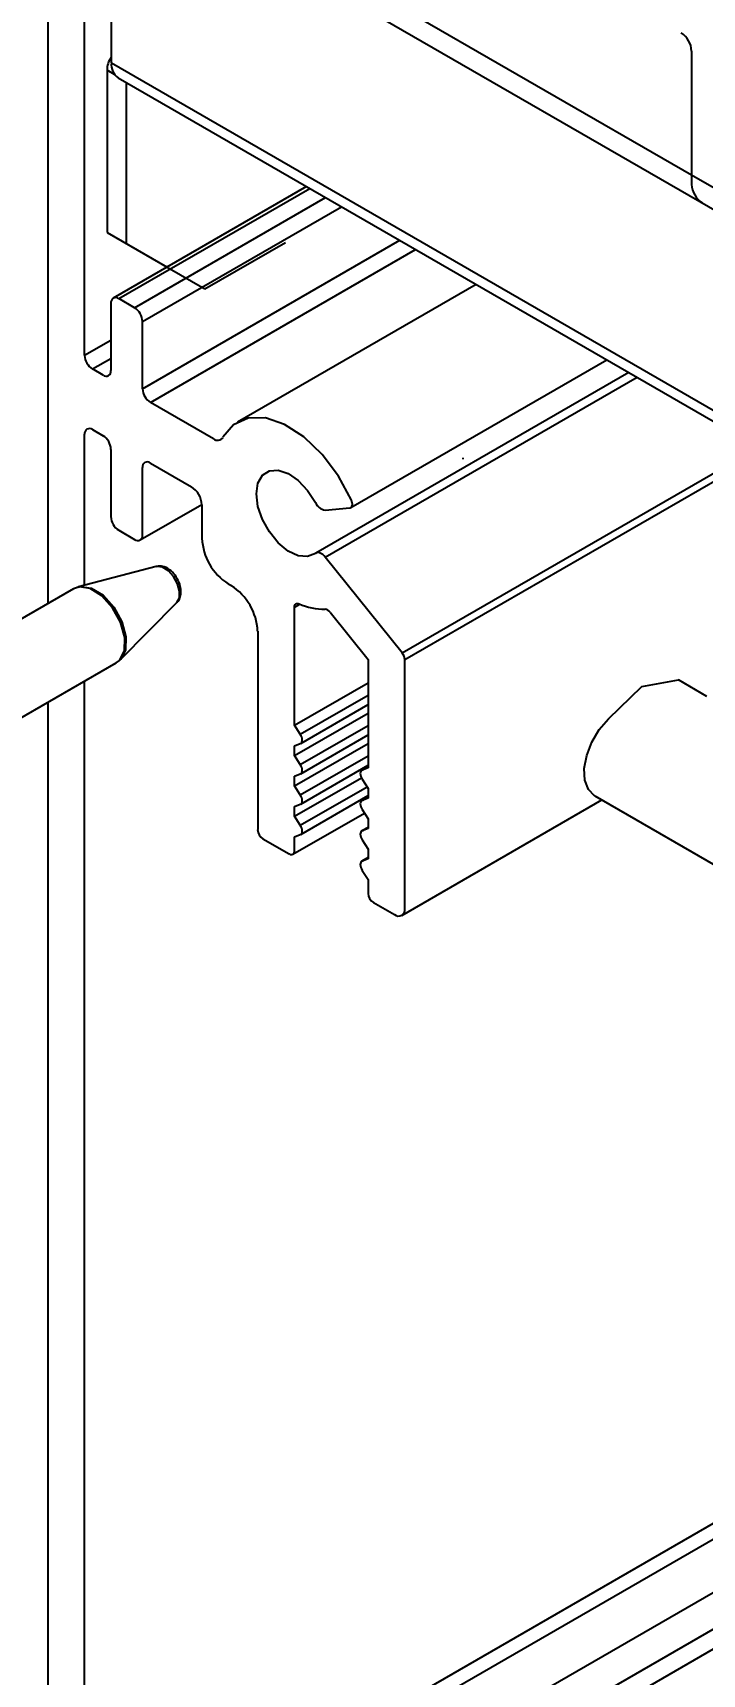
# Model space of a CAD drawing. Header units: inches. Extents: x -3.7 to 11.6, y -13.5 to 0.3.
# Drawn here: x 6.432 to 7.332, y -8.433 to -6.225 of the extents above; entities that cross this region are included whole.
import ezdxf
from ezdxf import colors
from ezdxf.entities.mleader import LeaderData, LeaderLine
from ezdxf.math import Vec2, Vec3

# ---------------------------------------------------------------- set-up
doc = ezdxf.new("R2010")
doc.units = ezdxf.units.IN
doc.header["$LTSCALE"] = 0.5
doc.header["$MEASUREMENT"] = 0
doc.linetypes.add('HIDDEN', pattern=[0.375, 0.25, -0.125])
for name, color, linetype in [('Brackets', 181, 'CONTINUOUS'), ('FAB DWG', 221, 'CONTINUOUS'), ('Hardware', 242, 'CONTINUOUS'), ('Housing', 150, 'CONTINUOUS')]:
    doc.layers.add(name, color=color, linetype=linetype)
doc.styles.add('LSAD_Standard', font='arial.ttf')

msp = doc.modelspace()

# ---------------------------------------------------------------- linework, layer by layer
at = {"layer": 'Brackets', "transparency": 16777216}
for p, q in [((6.5627, -5.9809), (7.3174, -6.4166)), ((6.5373, -5.9956), (8.79, -7.296)), ((6.5373, -6.2659), (6.5373, -5.9956)), ((6.5373, -6.2659), (8.3646, -7.3207)), ((6.5317, -6.2757), (6.5317, -6.494)), ((6.5414, -6.2813), (6.5317, -6.2757)), ((6.5464, -6.286), (8.3517, -7.3282)), ((6.5571, -6.2921), (6.5571, -6.5087))]:
    msp.add_line(p, q, dxfattribs=at)
at = {"layer": 'Brackets', "linetype": 'HIDDEN', "transparency": 16777216}
for p, q in [((7.3174, -6.4166), (7.3863, -6.4563)), ((6.6631, -6.5699), (6.8507, -6.4616)), ((6.6122, -6.5405), (6.6631, -6.5699))]:
    msp.add_line(p, q, dxfattribs=at)
at = {"layer": 'Brackets', "ltscale": 0.5, "transparency": 16777216}
msp.add_line((6.5317, -6.494), (6.6122, -6.5405), dxfattribs=at)
at = {"layer": 'Brackets', "transparency": 16777216}
for centre, radius, start, end in [((6.5556, -6.2739), 0.024, 139.6031, 184.3107), ((6.5593, -6.2681), 0.0221, 174.3703, 234.3175)]:
    msp.add_arc(centre, radius, start, end, dxfattribs=at)
at = {"layer": 'Hardware', "transparency": 16777216}
for p, q in [((6.5976, -6.9433), (6.4929, -6.9706)), ((6.4865, -6.9733), (6.2548, -7.107)), ((6.494, -6.9712), (6.4885, -6.9725)), ((6.5495, -7.0686), (6.6255, -6.9916)), ((6.2911, -7.2188), (6.5439, -7.0729)), ((7.2058, -7.1481), (7.2503, -7.1048)), ((7.2503, -7.1048), (7.2997, -7.096)), ((7.338, -7.1181), (7.2997, -7.096)), ((7.1872, -7.2519), (7.4182, -7.3852))]:
    msp.add_line(p, q, dxfattribs=at)
at = {"layer": 'Hardware', "transparency": 16777216, "flags": 128}
for points in [[(6.6255, -6.9916), (6.6255, -6.9916), (6.6287, -6.9853), (6.629, -6.9765), (6.6263, -6.9665), (6.621, -6.9568), (6.6139, -6.949), (6.6061, -6.9441), (6.5988, -6.9431), (6.5976, -6.9433)], [(6.5439, -7.0729), (6.5482, -7.0696), (6.5548, -7.0568), (6.5553, -7.0388), (6.5498, -7.0184), (6.539, -6.9988), (6.5246, -6.9828), (6.5087, -6.973), (6.4939, -6.9708), (6.4865, -6.9733)], [(6.4936, -6.9705), (6.4955, -6.9701), (6.5103, -6.9723), (6.5261, -6.9821), (6.5404, -6.998), (6.5512, -7.0176)], [(6.5512, -7.0176), (6.5567, -7.0378), (6.5561, -7.0557), (6.5495, -7.0685), (6.5495, -7.0686)], [(7.1872, -7.2519), (7.1868, -7.2516), (7.1786, -7.2434), (7.1739, -7.2309), (7.1731, -7.2152), (7.1763, -7.1977), (7.1832, -7.1797), (7.1933, -7.1627), (7.2058, -7.1481)]]:
    msp.add_lwpolyline(points, dxfattribs=at)
at = {"layer": 'Hardware', "transparency": 16777216}
for centre, radius, start, end in [((7.0116, -6.7757), 0.00108, 311.149, 14.3257), ((7.009, -6.7981), 0.00144, 317.1649, 35.6534)]:
    msp.add_arc(centre, radius, start, end, dxfattribs=at)
msp.add_open_spline([(6.6253, -6.9913), (6.6258, -6.9909), (6.6282, -6.9891), (6.6302, -6.9838), (6.6313, -6.9762), (6.6296, -6.9669), (6.6249, -6.9571), (6.6176, -6.9486), (6.6094, -6.9437), (6.6023, -6.9422), (6.5989, -6.9433), (6.5979, -6.9436)], degree=3, knots=[0, 0, 0, 0, 0.0341972, 0.1359613, 0.2488412, 0.3845063, 0.5314127, 0.6791678, 0.836556, 0.9534937, 1, 1, 1, 1], dxfattribs=at)
at = {"layer": 'Housing', "transparency": 16777216}
for p, q in [((6.4519, -5.7012), (6.4519, -6.9932)), ((6.5014, -6.6592), (6.5014, -6.0223)), ((7.3174, -6.2499), (7.3174, -6.4295)), ((6.7997, -6.4322), (6.5398, -6.5823)), ((6.5473, -6.583), (6.8041, -6.4348)), ((6.5685, -6.5953), (6.8253, -6.447)), ((6.5791, -6.6136), (6.8466, -6.4593)), ((6.5791, -6.7041), (6.9249, -6.5045)), ((6.5897, -6.7225), (6.9461, -6.5167)), ((7.0277, -6.5638), (6.7067, -6.7491)), ((6.5367, -6.5891), (6.5367, -6.6796)), ((6.5685, -6.5953), (6.5473, -6.583)), ((6.5791, -6.7041), (6.5791, -6.6136)), ((6.5014, -6.6592), (6.5367, -6.6388)), ((6.512, -6.6776), (6.5367, -6.6633)), ((6.8592, -6.864), (7.2035, -6.6653)), ((6.5261, -6.6858), (6.512, -6.6776)), ((7.233, -6.6824), (6.8121, -6.9253)), ((6.8249, -6.9308), (7.2441, -6.6888)), ((6.6745, -6.7714), (6.5897, -6.7225)), ((6.5014, -6.9684), (6.5014, -6.7654)), ((6.512, -6.7592), (6.5261, -6.7674)), ((6.5367, -6.7858), (6.5367, -6.8763)), ((6.9284, -7.0595), (7.4073, -6.783)), ((6.9319, -7.0686), (7.417, -6.7886)), ((6.5791, -6.9008), (6.5791, -6.8103)), ((6.5897, -6.8041), (6.6449, -6.836)), ((6.576, -6.9076), (6.659, -6.8597)), ((6.659, -6.8605), (6.659, -6.8737)), ((6.659, -6.8605), (6.659, -6.9054)), ((6.8249, -6.8674), (6.8577, -6.8645)), ((6.5473, -6.8946), (6.5685, -6.9069)), ((6.9284, -7.0595), (6.8249, -6.9308)), ((6.5014, -6.9719), (6.5014, -6.971)), ((6.6944, -6.9666), (6.6986, -6.9691)), ((6.7834, -6.9979), (6.7906, -6.9938)), ((6.7834, -7.1569), (6.7834, -6.9979)), ((6.8315, -7.0049), (6.8824, -7.0683)), ((6.734, -7.0303), (6.734, -7.2973)), ((6.8824, -7.0683), (6.8824, -7.214)), ((6.9319, -7.4034), (6.9319, -7.0686)), ((6.5014, -8.8367), (6.5014, -7.0975)), ((6.7834, -7.1569), (6.8824, -7.0997)), ((6.4519, -7.126), (6.4519, -8.9347)), ((6.7913, -7.169), (6.8824, -7.1164)), ((6.7918, -7.1813), (6.8824, -7.129)), ((6.7834, -7.1977), (6.8824, -7.1405)), ((6.7913, -7.169), (6.7834, -7.1569)), ((6.7913, -7.2098), (6.8824, -7.1572)), ((6.7918, -7.2221), (6.8824, -7.1698)), ((6.7834, -7.2385), (6.8824, -7.1814)), ((6.7834, -7.1846), (6.7913, -7.1815)), ((6.7834, -7.1977), (6.7834, -7.1846)), ((6.7913, -7.2098), (6.7834, -7.1977)), ((6.7913, -7.2507), (6.8824, -7.1981)), ((6.7918, -7.263), (6.8824, -7.2106)), ((6.8824, -7.2125), (6.8741, -7.2173)), ((6.8746, -7.2171), (6.8824, -7.2125)), ((6.8824, -7.214), (6.8746, -7.2171)), ((6.7834, -7.2254), (6.7913, -7.2224)), ((6.7834, -7.2385), (6.7834, -7.2254)), ((6.7834, -7.2793), (6.8734, -7.2274)), ((6.7913, -7.2507), (6.7834, -7.2385)), ((6.7913, -7.2915), (6.8811, -7.2397)), ((6.8746, -7.2296), (6.8824, -7.2418)), ((6.8824, -7.2418), (6.8824, -7.2548)), ((6.7834, -7.2663), (6.7913, -7.2632)), ((6.7918, -7.3038), (6.8824, -7.2515)), ((6.8824, -7.2533), (6.8741, -7.2581)), ((6.8746, -7.2579), (6.8824, -7.2534)), ((6.8824, -7.2548), (6.8746, -7.2579)), ((6.9278, -7.4126), (7.1967, -7.2574)), ((6.7814, -7.3305), (6.8775, -7.275)), ((6.7834, -7.2793), (6.7834, -7.2663)), ((6.7913, -7.2915), (6.7834, -7.2793)), ((6.8746, -7.2704), (6.8824, -7.2826)), ((6.8824, -7.2826), (6.8824, -7.2957)), ((6.7834, -7.3071), (6.7913, -7.304)), ((6.7834, -7.3259), (6.7834, -7.3071)), ((6.8824, -7.2942), (6.8741, -7.299)), ((6.8746, -7.2987), (6.8824, -7.2942)), ((6.8824, -7.2957), (6.8746, -7.2987)), ((6.741, -7.3096), (6.7764, -7.33)), ((6.8746, -7.3112), (6.8824, -7.3234)), ((6.8824, -7.3234), (6.8824, -7.3365)), ((6.8824, -7.335), (6.8741, -7.3398)), ((6.8746, -7.3396), (6.8824, -7.335)), ((6.8824, -7.3365), (6.8746, -7.3396)), ((6.8746, -7.3521), (6.8824, -7.3642)), ((6.8824, -7.3642), (6.8824, -7.383)), ((6.8895, -7.3953), (6.9178, -7.4116)), ((8.6307, -7.4892), (6.5998, -8.6617)), ((6.6188, -8.6716), (8.6488, -7.4997)), ((6.6303, -8.7367), (8.711, -7.5356)), ((6.5928, -8.8078), (8.7538, -7.5603)), ((6.5862, -8.8385), (8.7771, -7.5737))]:
    msp.add_line(p, q, dxfattribs=at)
at = {"layer": 'Housing', "transparency": 16777216, "flags": 128}
for points in [[(6.86, -6.8541), (6.8426, -6.8216), (6.8208, -6.7925), (6.7959, -6.7688), (6.7699, -6.7521), (6.7443, -6.7435), (6.721, -6.7437), (6.7016, -6.7526), (6.6873, -6.7695)], [(6.8116, -6.9257), (6.8012, -6.9299), (6.7886, -6.9288), (6.775, -6.9225), (6.7616, -6.9115), (6.7497, -6.8969), (6.7403, -6.88), (6.7343, -6.8624), (6.7322, -6.8456), (6.7343, -6.8311), (6.7403, -6.8204), (6.7497, -6.8144), (6.7616, -6.8136), (6.775, -6.8181), (6.7886, -6.8275), (6.8012, -6.8409), (6.8116, -6.8572)], [(6.8577, -6.8645), (6.8589, -6.8642), (6.8599, -6.8635), (6.8606, -6.8625), (6.8611, -6.8612), (6.8613, -6.8596), (6.8611, -6.8579), (6.8607, -6.856), (6.86, -6.8541)], [(6.8249, -6.9308), (6.8233, -6.9289), (6.8215, -6.9273), (6.8197, -6.9261), (6.8179, -6.9252), (6.8161, -6.9247), (6.8144, -6.9246), (6.8129, -6.9249), (6.8116, -6.9257)], [(6.7834, -6.9979), (6.7836, -6.9965), (6.7839, -6.9953), (6.7845, -6.9943), (6.7852, -6.9935), (6.7862, -6.9931), (6.7872, -6.9929), (6.7884, -6.993), (6.7897, -6.9934)], [(6.7913, -7.1815), (6.7924, -7.1809), (6.7932, -7.1798), (6.7937, -7.1784), (6.7938, -7.1767), (6.7937, -7.1749), (6.7932, -7.1729), (6.7924, -7.1709), (6.7913, -7.169)], [(6.7913, -7.2224), (6.7924, -7.2217), (6.7932, -7.2206), (6.7937, -7.2192), (6.7938, -7.2176), (6.7937, -7.2157), (6.7932, -7.2137), (6.7924, -7.2117), (6.7913, -7.2098)], [(6.8746, -7.2171), (6.8735, -7.2178), (6.8727, -7.2188), (6.8722, -7.2202), (6.872, -7.2219), (6.8722, -7.2237), (6.8727, -7.2257), (6.8735, -7.2277), (6.8746, -7.2296)], [(6.7913, -7.2632), (6.7924, -7.2625), (6.7932, -7.2615), (6.7937, -7.2601), (6.7938, -7.2584), (6.7937, -7.2565), (6.7932, -7.2546), (6.7924, -7.2526), (6.7913, -7.2507)], [(6.8746, -7.2579), (6.8735, -7.2586), (6.8727, -7.2596), (6.8722, -7.261), (6.872, -7.2627), (6.8722, -7.2646), (6.8727, -7.2665), (6.8735, -7.2685), (6.8746, -7.2704)], [(6.7913, -7.304), (6.7924, -7.3033), (6.7932, -7.3023), (6.7937, -7.3009), (6.7938, -7.2992), (6.7937, -7.2974), (6.7932, -7.2954), (6.7924, -7.2934), (6.7913, -7.2915)], [(6.8746, -7.2987), (6.8735, -7.2994), (6.8727, -7.3005), (6.8722, -7.3019), (6.872, -7.3035), (6.8722, -7.3054), (6.8727, -7.3074), (6.8735, -7.3093), (6.8746, -7.3112)], [(6.8746, -7.3396), (6.8735, -7.3402), (6.8727, -7.3413), (6.8722, -7.3427), (6.872, -7.3444), (6.8722, -7.3462), (6.8727, -7.3482), (6.8735, -7.3502), (6.8746, -7.3521)]]:
    msp.add_lwpolyline(points, dxfattribs=at)
at = {"layer": 'Housing', "transparency": 16777216}
for centre, radius, start, end in [((7.2867, -6.2513), 0.0307, 2.6055, 57.3945), ((7.3481, -6.4281), 0.0307, 182.6055, 237.3945), ((6.5432, -6.5881), 0.00655, 50.7967, 189.214), ((6.5561, -6.6147), 0.0231, 2.6055, 57.3947), ((6.5244, -6.6582), 0.0231, 182.6055, 237.3945), ((6.5302, -6.6807), 0.00655, 230.7961, 9.2139), ((6.6022, -6.7031), 0.0231, 182.6055, 237.3945), ((6.5078, -6.7643), 0.00655, 50.7964, 189.214), ((6.5137, -6.7868), 0.0231, 2.6055, 57.3945), ((6.6801, -6.7649), 0.0086, 229.9538, 326.962), ((6.5856, -6.8092), 0.00655, 50.7969, 189.2141), ((6.6283, -6.8619), 0.0307, 2.6055, 57.3945), ((6.8269, -6.8511), 0.0165, 201.6575, 263.0713), ((6.5597, -6.8752), 0.0231, 182.6055, 237.3943), ((6.5727, -6.9018), 0.00655, 230.7967, 9.214), ((6.7358, -6.9019), 0.0768, 182.6055, 237.3945), ((6.6572, -7.0338), 0.0768, 2.6055, 57.3945), ((6.8234, -6.9204), 0.0804, 245.2098, 270.8907), ((6.8237, -7.0101), 0.00936, 33.898, 84.4976), ((6.9166, -7.0693), 0.0153, 2.6394, 39.7722), ((6.7493, -7.2966), 0.0154, 182.6055, 237.3943), ((6.7791, -7.3266), 0.00437, 230.7967, 9.2141), ((6.8978, -7.3823), 0.0154, 182.6055, 237.3945), ((6.9233, -7.4048), 0.00873, 230.7967, 9.214)]:
    msp.add_arc(centre, radius, start, end, dxfattribs=at)

# ---------------------------------------------------------------- leaders
at = {"layer": 'FAB DWG', "ltscale": 0.5, "transparency": 16777216}
ml = msp.add_multileader_mtext('Standard', dxfattribs=at)
ml.set_content('\\A1;HW00002 (x1)\\PHW63214 (x2)', color=256, style='LSAD_Standard')
ml.set_leader_properties()
ml.build(insert=Vec2(0, 0))
ml.multileader.update_dxf_attribs({"text_left_attachment_type": 2, "dogleg_length": 0.36, "arrow_head_size": 0.1875})
ctx = ml.context
ctx.base_point, ctx.char_height, ctx.arrow_head_size, ctx.landing_gap_size, ctx.plane_origin = Vec3(4.9952, -5.1004), 0.1875, 0.1875, 0.09, Vec3(7.4931, 11.8363)
ctx.left_attachment, ctx.text_align_type = 2, 2
notes = []
notes.append((ctx, [(1, (1, 1, 0), (7.1106, -4.9409), (-1, 0), 0.2772, [(0, [(8.149, -6.49)], 0, [])])]))
ctx.mtext.insert, ctx.mtext.width, ctx.mtext.defined_height, ctx.mtext.alignment, ctx.mtext.flow_direction = Vec3(6.7434, -4.8196), 2.351815, 0.6491, 3, 5
ml = msp.add_multileader_mtext('Standard', dxfattribs=at)
ml.set_content('\\A1;BK00568 (x2)', color=256, style='LSAD_Standard')
ml.set_leader_properties()
ml.build(insert=Vec2(0, 0))
ml.multileader.update_dxf_attribs({"text_left_attachment_type": 2, "dogleg_length": 0.36, "arrow_head_size": 0.1875})
ctx = ml.context
ctx.base_point, ctx.char_height, ctx.arrow_head_size, ctx.landing_gap_size, ctx.plane_origin = Vec3(2.9976, -7.0891), 0.1875, 0.1875, 0.09, Vec3(4.8421, 11.266)
ctx.left_attachment, ctx.text_align_type = 2, 2
notes.append((ctx, [(1, (1, 1, 0), (5.0279, -7.0875), (-1, 0), 0.2772, [(0, [(4.7189, -8.0496), (7.0512, -9.7928)], 0, [])])]))
ctx.mtext.insert, ctx.mtext.width, ctx.mtext.defined_height, ctx.mtext.alignment, ctx.mtext.flow_direction = Vec3(4.6607, -6.9662), 8.287107, 3.2689, 3, 5
for ctx, leaders in notes:
    for number, flags, end, landing, length, lines in leaders:
        leader = LeaderData()
        leader.index, (leader.has_last_leader_line, leader.has_dogleg_vector, leader.attachment_direction) = number, flags
        leader.last_leader_point, leader.dogleg_vector, leader.dogleg_length = Vec3(end), Vec3(landing), length
        for number, points, colour, breaks in lines:
            line = LeaderLine()
            line.index, line.vertices, line.color, line.breaks = number, Vec3.list(points), colors.encode_raw_color(colour), breaks
            leader.lines.append(line)
        ctx.leaders.append(leader)

doc.saveas('drawing.dxf')
